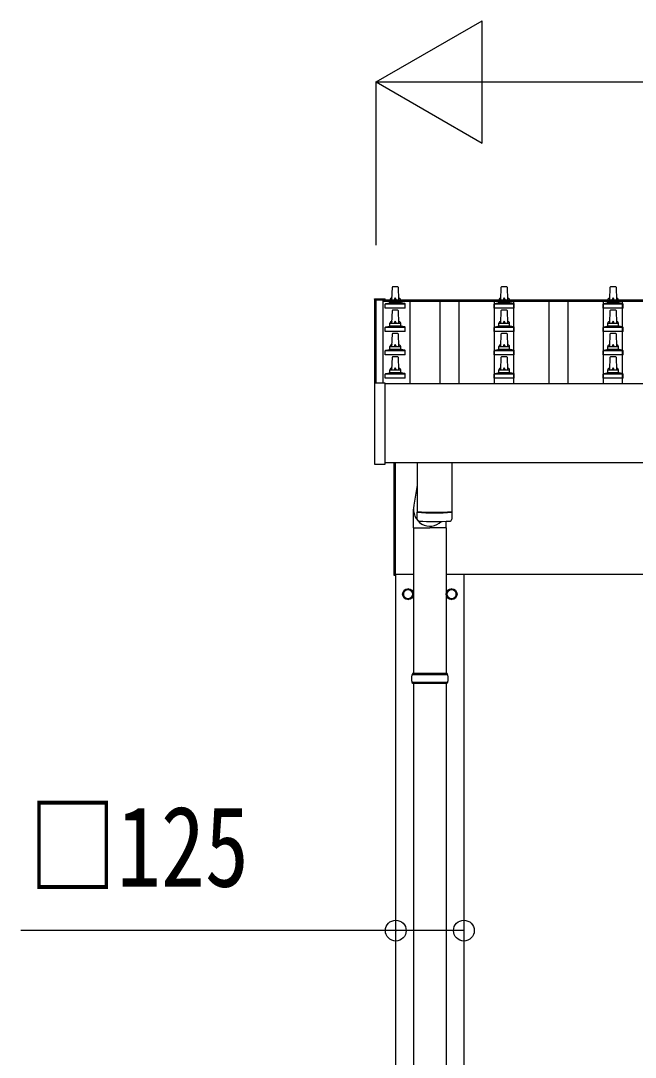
# Model space of a CAD drawing. Units: millimetres, scale not verified. Extents: x -18922 to 18922, y -13365 to 13365.
# Drawn here: x -16588 to -15460, y -4645 to -2741 of the extents above; entities that cross this region are included whole.
import ezdxf
from ezdxf.enums import TextEntityAlignment as Align

# ---------------------------------------------------------------- set-up
doc = ezdxf.new("R2010")
doc.units = ezdxf.units.MM
doc.header["$LTSCALE"] = 50
for name, color, linetype in [('0-5_YKK_13', 4, 'Continuous'), ('0-6_YKK_A1', 4, 'Continuous'), ('0-7_YKK_D', 6, 'Continuous')]:
    doc.layers.add(name, color=color, linetype=linetype)
doc.styles.add('ＭＳ ゴシック', font='')
doc.styles.get('ＭＳ ゴシック').set_extended_font_data('MS Gothic')

msp = doc.modelspace()

# ---------------------------------------------------------------- linework, layer by layer
at = {"layer": '0-5_YKK_13'}
for p, q in [((-15906.91, -3253.95), (-15906.18, -3230.43)), ((-15905.18, -3229.45), (-15896.64, -3229.45)), ((-15895.64, -3230.43), (-15894.91, -3253.95)), ((-15706.91, -3253.95), (-15706.18, -3230.43)), ((-15705.18, -3229.45), (-15696.64, -3229.45)), ((-15695.64, -3230.43), (-15694.91, -3253.95)), ((-15506.91, -3253.95), (-15506.18, -3230.43)), ((-15505.18, -3229.45), (-15496.64, -3229.45)), ((-15495.64, -3230.43), (-15494.91, -3253.95)), ((-15939.21, -3252.46), (-15939.21, -3253.06)), ((-15939.21, -3253.06), (-15939.21, -3407.63)), ((-15938.21, -3251.95), (-15920.21, -3251.95)), ((-15919.21, -3253.06), (-15919.21, -3252.46)), ((-15919.21, -3253.68), (-15919.21, -3253.06)), ((-15910.91, -3258.17), (-15910.91, -3253.95)), ((-15909.91, -3253.95), (-15891.91, -3253.95)), ((-15890.91, -3258.17), (-15890.91, -3253.95)), ((-15710.91, -3258.17), (-15710.91, -3253.95)), ((-15709.91, -3253.95), (-15691.91, -3253.95)), ((-15690.91, -3258.17), (-15690.91, -3253.95)), ((-15510.91, -3258.17), (-15510.91, -3253.95)), ((-15509.91, -3253.95), (-15491.91, -3253.95)), ((-15490.91, -3258.17), (-15490.91, -3253.95)), ((-15919.16, -3269.45), (-15919.16, -3261.74)), ((-15882.66, -3269.45), (-15919.16, -3269.45)), ((-15918.78, -3260.95), (-15883.04, -3260.95)), ((-15918.4, -3260.77), (-15911.68, -3259.14)), ((-15911.29, -3258.95), (-15890.53, -3258.95)), ((-15906.91, -3296.81), (-15906.18, -3273.29)), ((-15905.18, -3272.31), (-15896.64, -3272.31)), ((-15895.64, -3273.29), (-15894.91, -3296.81)), ((-15883.43, -3260.77), (-15890.15, -3259.14)), ((-15882.66, -3269.45), (-15882.66, -3261.74)), ((-15719.16, -3269.45), (-15719.16, -3261.74)), ((-15682.66, -3269.45), (-15719.16, -3269.45)), ((-15718.78, -3260.95), (-15683.04, -3260.95)), ((-15718.4, -3260.77), (-15711.68, -3259.14)), ((-15711.29, -3258.95), (-15690.53, -3258.95)), ((-15706.91, -3296.81), (-15706.18, -3273.29)), ((-15705.18, -3272.31), (-15696.64, -3272.31)), ((-15695.64, -3273.29), (-15694.91, -3296.81)), ((-15683.43, -3260.77), (-15690.15, -3259.14)), ((-15682.66, -3269.45), (-15682.66, -3261.74)), ((-15519.16, -3269.45), (-15519.16, -3261.74)), ((-15482.66, -3269.45), (-15519.16, -3269.45)), ((-15518.78, -3260.95), (-15483.04, -3260.95)), ((-15518.4, -3260.77), (-15511.68, -3259.14)), ((-15511.29, -3258.95), (-15490.53, -3258.95)), ((-15506.91, -3296.81), (-15506.18, -3273.29)), ((-15505.18, -3272.31), (-15496.64, -3272.31)), ((-15495.64, -3273.29), (-15494.91, -3296.81)), ((-15483.43, -3260.77), (-15490.15, -3259.14)), ((-15482.66, -3269.45), (-15482.66, -3261.74)), ((-15919.16, -3312.31), (-15919.16, -3304.6)), ((-15882.66, -3312.31), (-15919.16, -3312.31)), ((-15918.78, -3303.81), (-15883.04, -3303.81)), ((-15918.4, -3303.63), (-15911.68, -3302)), ((-15911.29, -3301.81), (-15890.53, -3301.81)), ((-15910.91, -3301.02), (-15910.91, -3296.81)), ((-15909.91, -3296.81), (-15891.91, -3296.81)), ((-15890.91, -3301.02), (-15890.91, -3296.81)), ((-15883.43, -3303.63), (-15890.15, -3302)), ((-15882.66, -3312.31), (-15882.66, -3304.6)), ((-15719.16, -3312.31), (-15719.16, -3304.6)), ((-15682.66, -3312.31), (-15719.16, -3312.31)), ((-15718.78, -3303.81), (-15683.04, -3303.81)), ((-15718.4, -3303.63), (-15711.68, -3302)), ((-15711.29, -3301.81), (-15690.53, -3301.81)), ((-15710.91, -3301.02), (-15710.91, -3296.81)), ((-15709.91, -3296.81), (-15691.91, -3296.81)), ((-15690.91, -3301.02), (-15690.91, -3296.81)), ((-15683.43, -3303.63), (-15690.15, -3302)), ((-15682.66, -3312.31), (-15682.66, -3304.6)), ((-15519.16, -3312.31), (-15519.16, -3304.6)), ((-15482.66, -3312.31), (-15519.16, -3312.31)), ((-15518.78, -3303.81), (-15483.04, -3303.81)), ((-15518.4, -3303.63), (-15511.68, -3302)), ((-15511.29, -3301.81), (-15490.53, -3301.81)), ((-15510.91, -3301.02), (-15510.91, -3296.81)), ((-15509.91, -3296.81), (-15491.91, -3296.81)), ((-15490.91, -3301.02), (-15490.91, -3296.81)), ((-15483.43, -3303.63), (-15490.15, -3302)), ((-15482.66, -3312.31), (-15482.66, -3304.6)), ((-15906.91, -3339.67), (-15906.18, -3316.14)), ((-15905.18, -3315.17), (-15896.64, -3315.17)), ((-15895.64, -3316.14), (-15894.91, -3339.67)), ((-15706.91, -3339.67), (-15706.18, -3316.14)), ((-15705.18, -3315.17), (-15696.64, -3315.17)), ((-15695.64, -3316.14), (-15694.91, -3339.67)), ((-15506.91, -3339.67), (-15506.18, -3316.14)), ((-15505.18, -3315.17), (-15496.64, -3315.17)), ((-15495.64, -3316.14), (-15494.91, -3339.67)), ((-15919.16, -3355.17), (-15919.16, -3347.45)), ((-15918.78, -3346.67), (-15883.04, -3346.67)), ((-15918.4, -3346.48), (-15911.68, -3344.85)), ((-15911.29, -3344.67), (-15890.53, -3344.67)), ((-15910.91, -3343.88), (-15910.91, -3339.67)), ((-15909.91, -3339.67), (-15891.91, -3339.67)), ((-15890.91, -3343.88), (-15890.91, -3339.67)), ((-15883.43, -3346.48), (-15890.15, -3344.85)), ((-15882.66, -3355.17), (-15882.66, -3347.45)), ((-15719.16, -3355.17), (-15719.16, -3347.45)), ((-15718.78, -3346.67), (-15683.04, -3346.67)), ((-15718.4, -3346.48), (-15711.68, -3344.85)), ((-15711.29, -3344.67), (-15690.53, -3344.67)), ((-15710.91, -3343.88), (-15710.91, -3339.67)), ((-15709.91, -3339.67), (-15691.91, -3339.67)), ((-15690.91, -3343.88), (-15690.91, -3339.67)), ((-15683.43, -3346.48), (-15690.15, -3344.85)), ((-15682.66, -3355.17), (-15682.66, -3347.45)), ((-15519.16, -3355.17), (-15519.16, -3347.45)), ((-15518.78, -3346.67), (-15483.04, -3346.67)), ((-15518.4, -3346.48), (-15511.68, -3344.85)), ((-15511.29, -3344.67), (-15490.53, -3344.67)), ((-15510.91, -3343.88), (-15510.91, -3339.67)), ((-15509.91, -3339.67), (-15491.91, -3339.67)), ((-15490.91, -3343.88), (-15490.91, -3339.67)), ((-15483.43, -3346.48), (-15490.15, -3344.85)), ((-15482.66, -3355.17), (-15482.66, -3347.45)), ((-15882.66, -3355.17), (-15919.16, -3355.17)), ((-15906.91, -3382.52), (-15906.18, -3359)), ((-15905.18, -3358.02), (-15896.64, -3358.02)), ((-15895.64, -3359), (-15894.91, -3382.52)), ((-15682.66, -3355.17), (-15719.16, -3355.17)), ((-15706.91, -3382.52), (-15706.18, -3359)), ((-15705.18, -3358.02), (-15696.64, -3358.02)), ((-15695.64, -3359), (-15694.91, -3382.52)), ((-15482.66, -3355.17), (-15519.16, -3355.17)), ((-15506.91, -3382.52), (-15506.18, -3359)), ((-15505.18, -3358.02), (-15496.64, -3358.02)), ((-15495.64, -3359), (-15494.91, -3382.52)), ((-15918.4, -3389.34), (-15911.68, -3387.71)), ((-15911.29, -3387.52), (-15890.53, -3387.52)), ((-15910.91, -3386.74), (-15910.91, -3382.52)), ((-15909.91, -3382.52), (-15891.91, -3382.52)), ((-15890.91, -3386.74), (-15890.91, -3382.52)), ((-15883.43, -3389.34), (-15890.15, -3387.71)), ((-15718.4, -3389.34), (-15711.68, -3387.71)), ((-15711.29, -3387.52), (-15690.53, -3387.52)), ((-15710.91, -3386.74), (-15710.91, -3382.52)), ((-15709.91, -3382.52), (-15691.91, -3382.52)), ((-15690.91, -3386.74), (-15690.91, -3382.52)), ((-15683.43, -3389.34), (-15690.15, -3387.71)), ((-15518.4, -3389.34), (-15511.68, -3387.71)), ((-15511.29, -3387.52), (-15490.53, -3387.52)), ((-15510.91, -3386.74), (-15510.91, -3382.52)), ((-15509.91, -3382.52), (-15491.91, -3382.52)), ((-15490.91, -3386.74), (-15490.91, -3382.52)), ((-15483.43, -3389.34), (-15490.15, -3387.71)), ((-15939.21, -3407.52), (-15939.21, -3555.52)), ((-15938.21, -3407.02), (-15938.71, -3407.02)), ((-15920.21, -3407.02), (-15938.21, -3407.02)), ((-15919.71, -3407.02), (-15920.21, -3407.02)), ((-15919.21, -3555.52), (-15919.21, -3407.52)), ((-15919.16, -3398.02), (-15919.16, -3390.31)), ((-15882.66, -3398.02), (-15919.16, -3398.02)), ((-15918.78, -3389.52), (-15883.04, -3389.52)), ((-15882.66, -3398.02), (-15882.66, -3390.31)), ((-15719.16, -3398.02), (-15719.16, -3390.31)), ((-15682.66, -3398.02), (-15719.16, -3398.02)), ((-15718.78, -3389.52), (-15683.04, -3389.52)), ((-15682.66, -3398.02), (-15682.66, -3390.31)), ((-15519.16, -3398.02), (-15519.16, -3390.31)), ((-15482.66, -3398.02), (-15519.16, -3398.02)), ((-15518.78, -3389.52), (-15483.04, -3389.52)), ((-15482.66, -3398.02), (-15482.66, -3390.31)), ((-15938.71, -3556.02), (-15919.71, -3556.02)), ((-15902.91, -3760), (-15902.91, -3553.42)), ((-15900.91, -3553.42), (-15900.91, -3760)), ((-15860.91, -3553.42), (-15860.91, -3643.05)), ((-15796.91, -3553.42), (-15796.91, -3643.05)), ((-15860.91, -3594.54), (-15866.72, -3631.17)), ((-15867.56, -3672.84), (-15867.56, -3638.17)), ((-15860.71, -3657.03), (-15860.94, -3644.05)), ((-15856.44, -3643.33), (-15856.42, -3644.33)), ((-15801.39, -3643.33), (-15801.4, -3644.33)), ((-15796.88, -3644.05), (-15797.11, -3657.03)), ((-15867.56, -3672.84), (-15837.41, -3672.84)), ((-15867.41, -3672.84), (-15867.41, -3940.51)), ((-15807.26, -3672.84), (-15837.41, -3672.84)), ((-15807.41, -3672.84), (-15807.41, -3940.51)), ((-15807.26, -3672.84), (-15807.26, -3660.55)), ((-15900.91, -3760), (-15902.91, -3760)), ((-15868.81, -3794.25), (-15868.91, -3794.25)), ((-15868.81, -3794.75), (-15868.91, -3794.75)), ((-15788.81, -3794.25), (-15788.91, -3794.25)), ((-15788.81, -3794.75), (-15788.91, -3794.75)), ((-15805.41, -3940.51), (-15869.41, -3940.51)), ((-15869.41, -3940.51), (-15869.41, -3942.51)), ((-15805.41, -3940.51), (-15805.41, -3942.51)), ((-15804.41, -3942.51), (-15870.41, -3942.51)), ((-15804.41, -3956.51), (-15870.41, -3956.51)), ((-15869.41, -3958.51), (-15869.41, -3956.51)), ((-15805.41, -3958.51), (-15869.41, -3958.51)), ((-15867.41, -3958.51), (-15867.41, -4926)), ((-15807.41, -3958.51), (-15807.41, -4926)), ((-15805.41, -3958.51), (-15805.41, -3956.51))]:
    msp.add_line(p, q, dxfattribs=at)
for points in [[(-15939.21, -3252.46), (-15939.18, -3252.27), (-15939.1, -3252.15), (-15939.01, -3252.06), (-15938.93, -3252.01), (-15938.85, -3251.98), (-15938.8, -3251.97), (-15938.76, -3251.96), (-15938.72, -3251.96), (-15938.53, -3251.95), (-15938.35, -3251.95), (-15938.21, -3251.95)], [(-15920.21, -3251.95), (-15920.02, -3251.95), (-15919.85, -3251.95), (-15919.71, -3251.96), (-15919.64, -3251.97), (-15919.58, -3251.98), (-15919.49, -3252.02), (-15919.36, -3252.11), (-15919.27, -3252.24), (-15919.26, -3252.26)]]:
    msp.add_lwpolyline(points, dxfattribs=at)
for points in [[(-15877.41, -3784.68), (-15885.91, -3789.59), (-15885.91, -3799.41), (-15877.41, -3804.31), (-15868.91, -3799.41), (-15868.91, -3789.59)], [(-15797.41, -3784.68), (-15805.91, -3789.59), (-15805.91, -3799.41), (-15797.41, -3804.31), (-15788.91, -3799.41), (-15788.91, -3789.59)]]:
    msp.add_lwpolyline(points, close=True, dxfattribs=at)
for centre, radius in [((-15877.41, -3794.5), 10), ((-15877.41, -3794.5), 8.5), ((-15797.41, -3794.5), 10), ((-15797.41, -3794.5), 8.5)]:
    msp.add_circle(centre, radius, dxfattribs=at)
for centre, radius, start, end in [((-15905.18, -3230.45), 1, 90, 178.60509), ((-15896.64, -3230.45), 1, 1.39491, 90), ((-15705.18, -3230.45), 1, 90, 178.60509), ((-15696.64, -3230.45), 1, 1.39491, 90), ((-15505.18, -3230.45), 1, 90, 178.60509), ((-15496.64, -3230.45), 1, 1.39491, 90), ((-15919.71, -3252.46), 0.499, 0.00068, 23.5008), ((-15906.83, -3254.59), 4.13, 90, 171.17633), ((-15909.91, -3254.95), 1, 90, 180), ((-15897.58, -3253.95), 4.83, 133.60282, 180), ((-15904.24, -3253.95), 4.83, 0, 46.39718), ((-15895, -3254.59), 4.13, 8.82367, 90), ((-15891.91, -3254.95), 1, 0, 90), ((-15706.83, -3254.59), 4.13, 90, 171.17633), ((-15709.91, -3254.95), 1, 90, 180), ((-15697.58, -3253.95), 4.83, 133.60282, 180), ((-15704.24, -3253.95), 4.83, 0, 46.39718), ((-15695, -3254.59), 4.13, 8.82367, 90), ((-15691.91, -3254.95), 1, 0, 90), ((-15506.83, -3254.59), 4.13, 90, 171.17633), ((-15509.91, -3254.95), 1, 90, 180), ((-15497.58, -3253.95), 4.83, 133.60282, 180), ((-15504.24, -3253.95), 4.83, 0, 46.39718), ((-15495, -3254.59), 4.13, 8.82367, 90), ((-15491.91, -3254.95), 1, 0, 90), ((-15918.16, -3261.74), 1, 103.62699, 180), ((-15911.91, -3258.17), 1, 283.62699, 0), ((-15905.18, -3273.31), 1, 90, 178.60509), ((-15896.64, -3273.31), 1, 1.39491, 90), ((-15889.91, -3258.17), 1, 180, 256.37301), ((-15883.66, -3261.74), 1, 0, 76.37301), ((-15718.16, -3261.74), 1, 103.62699, 180), ((-15711.91, -3258.17), 1, 283.62699, 0), ((-15705.18, -3273.31), 1, 90, 178.60509), ((-15696.64, -3273.31), 1, 1.39491, 90), ((-15689.91, -3258.17), 1, 180, 256.37301), ((-15683.66, -3261.74), 1, 0, 76.37301), ((-15518.16, -3261.74), 1, 103.62699, 180), ((-15511.91, -3258.17), 1, 283.62699, 0), ((-15505.18, -3273.31), 1, 90, 178.60509), ((-15496.64, -3273.31), 1, 1.39491, 90), ((-15489.91, -3258.17), 1, 180, 256.37301), ((-15483.66, -3261.74), 1, 0, 76.37301), ((-15906.83, -3297.44), 4.13, 90, 171.17633), ((-15897.58, -3296.81), 4.83, 133.60282, 180), ((-15904.24, -3296.81), 4.83, 0, 46.39718), ((-15895, -3297.44), 4.13, 8.82367, 90), ((-15706.83, -3297.44), 4.13, 90, 171.17633), ((-15697.58, -3296.81), 4.83, 133.60282, 180), ((-15704.24, -3296.81), 4.83, 0, 46.39718), ((-15695, -3297.44), 4.13, 8.82367, 90), ((-15506.83, -3297.44), 4.13, 90, 171.17633), ((-15497.58, -3296.81), 4.83, 133.60282, 180), ((-15504.24, -3296.81), 4.83, 0, 46.39718), ((-15495, -3297.44), 4.13, 8.82367, 90), ((-15918.16, -3304.6), 1, 103.62699, 180), ((-15911.91, -3301.02), 1, 283.62699, 0), ((-15909.91, -3297.81), 1, 90, 180), ((-15891.91, -3297.81), 1, 0, 90), ((-15889.91, -3301.02), 1, 180, 256.37301), ((-15883.66, -3304.6), 1, 0, 76.37301), ((-15718.16, -3304.6), 1, 103.62699, 180), ((-15711.91, -3301.02), 1, 283.62699, 0), ((-15709.91, -3297.81), 1, 90, 180), ((-15691.91, -3297.81), 1, 0, 90), ((-15689.91, -3301.02), 1, 180, 256.37301), ((-15683.66, -3304.6), 1, 0, 76.37301), ((-15518.16, -3304.6), 1, 103.62699, 180), ((-15511.91, -3301.02), 1, 283.62699, 0), ((-15509.91, -3297.81), 1, 90, 180), ((-15491.91, -3297.81), 1, 0, 90), ((-15489.91, -3301.02), 1, 180, 256.37301), ((-15483.66, -3304.6), 1, 0, 76.37301), ((-15905.18, -3316.17), 1, 90, 178.60509), ((-15896.64, -3316.17), 1, 1.39491, 90), ((-15705.18, -3316.17), 1, 90, 178.60509), ((-15696.64, -3316.17), 1, 1.39491, 90), ((-15505.18, -3316.17), 1, 90, 178.60509), ((-15496.64, -3316.17), 1, 1.39491, 90), ((-15918.16, -3347.45), 1, 103.62699, 180), ((-15911.91, -3343.88), 1, 283.62699, 0), ((-15906.83, -3340.3), 4.13, 90, 171.17633), ((-15909.91, -3340.67), 1, 90, 180), ((-15897.58, -3339.67), 4.83, 133.60282, 180), ((-15904.24, -3339.67), 4.83, 0, 46.39718), ((-15895, -3340.3), 4.13, 8.82367, 90), ((-15891.91, -3340.67), 1, 0, 90), ((-15889.91, -3343.88), 1, 180, 256.37301), ((-15883.66, -3347.45), 1, 0, 76.37301), ((-15718.16, -3347.45), 1, 103.62699, 180), ((-15711.91, -3343.88), 1, 283.62699, 0), ((-15706.83, -3340.3), 4.13, 90, 171.17633), ((-15709.91, -3340.67), 1, 90, 180), ((-15697.58, -3339.67), 4.83, 133.60282, 180), ((-15704.24, -3339.67), 4.83, 0, 46.39718), ((-15695, -3340.3), 4.13, 8.82367, 90), ((-15691.91, -3340.67), 1, 0, 90), ((-15689.91, -3343.88), 1, 180, 256.37301), ((-15683.66, -3347.45), 1, 0, 76.37301), ((-15518.16, -3347.45), 1, 103.62699, 180), ((-15511.91, -3343.88), 1, 283.62699, 0), ((-15506.83, -3340.3), 4.13, 90, 171.17633), ((-15509.91, -3340.67), 1, 90, 180), ((-15497.58, -3339.67), 4.83, 133.60282, 180), ((-15504.24, -3339.67), 4.83, 0, 46.39718), ((-15495, -3340.3), 4.13, 8.82367, 90), ((-15491.91, -3340.67), 1, 0, 90), ((-15489.91, -3343.88), 1, 180, 256.37301), ((-15483.66, -3347.45), 1, 0, 76.37301), ((-15905.18, -3359.02), 1, 90, 178.60509), ((-15896.64, -3359.02), 1, 1.39491, 90), ((-15705.18, -3359.02), 1, 90, 178.60509), ((-15696.64, -3359.02), 1, 1.39491, 90), ((-15505.18, -3359.02), 1, 90, 178.60509), ((-15496.64, -3359.02), 1, 1.39491, 90), ((-15911.91, -3386.74), 1, 283.62699, 0), ((-15906.83, -3383.16), 4.13, 90, 171.17633), ((-15909.91, -3383.52), 1, 90, 180), ((-15897.58, -3382.52), 4.83, 133.60282, 180), ((-15904.24, -3382.52), 4.83, 0, 46.39718), ((-15895, -3383.16), 4.13, 8.82367, 90), ((-15891.91, -3383.52), 1, 0, 90), ((-15889.91, -3386.74), 1, 180, 256.37301), ((-15711.91, -3386.74), 1, 283.62699, 0), ((-15706.83, -3383.16), 4.13, 90, 171.17633), ((-15709.91, -3383.52), 1, 90, 180), ((-15697.58, -3382.52), 4.83, 133.60282, 180), ((-15704.24, -3382.52), 4.83, 0, 46.39718), ((-15695, -3383.16), 4.13, 8.82367, 90), ((-15691.91, -3383.52), 1, 0, 90), ((-15689.91, -3386.74), 1, 180, 256.37301), ((-15511.91, -3386.74), 1, 283.62699, 0), ((-15506.83, -3383.16), 4.13, 90, 171.17633), ((-15509.91, -3383.52), 1, 90, 180), ((-15497.58, -3382.52), 4.83, 133.60282, 180), ((-15504.24, -3382.52), 4.83, 0, 46.39718), ((-15495, -3383.16), 4.13, 8.82367, 90), ((-15491.91, -3383.52), 1, 0, 90), ((-15489.91, -3386.74), 1, 180, 256.37301), ((-15938.71, -3407.52), 0.5, 90, 180), ((-15919.71, -3407.52), 0.5, 0, 90), ((-15918.16, -3390.31), 1, 103.62699, 180), ((-15883.66, -3390.31), 1, 0, 76.37301), ((-15718.16, -3390.31), 1, 103.62699, 180), ((-15683.66, -3390.31), 1, 0, 76.37301), ((-15518.16, -3390.31), 1, 103.62699, 180), ((-15483.66, -3390.31), 1, 0, 76.37301), ((-15938.71, -3555.52), 0.5, 180, 270), ((-15919.71, -3555.52), 0.5, 270, 0), ((-15828.91, -3163.32), 480.8, 266.18381, 273.81619), ((-15828.91, -3164.32), 480.8, 266.18381, 273.81619), ((-15857.29, -3656.8), 3.43, 183.91307, 262.91645), ((-15828.92, -3141.33), 519.67, 266.82357, 273.17802), ((-15800.53, -3656.8), 3.43, 277.00994, 356.09787), ((-15877.41, -3794.5), 8.6, 111.25399, 128.74601), ((-15877.41, -3794.5), 8.6, 51.25399, 68.74601), ((-15797.41, -3794.5), 8.6, 111.25399, 128.74601), ((-15797.41, -3794.5), 8.6, 51.25399, 68.74601), ((-15877.41, -3794.5), 8.6, 171.25399, 188.74601), ((-15877.41, -3794.5), 8.6, 231.25399, 248.74601), ((-15877.41, -3794.5), 8.6, 291.25399, 308.74601), ((-15877.41, -3794.5), 8.6, 1.66581, 8.74601), ((-15877.41, -3794.5), 8.6, 351.25399, 358.33419), ((-15797.41, -3794.5), 8.6, 171.25399, 188.74601), ((-15797.41, -3794.5), 8.6, 231.25399, 248.74601), ((-15797.41, -3794.5), 8.6, 291.25399, 308.74601), ((-15797.41, -3794.5), 8.6, 1.66581, 8.74601), ((-15797.41, -3794.5), 8.6, 351.25399, 358.33419), ((-15821.66, -3949.51), 49.25, 171.82876, 180.00002), ((-15821.66, -3949.51), 49.25, 180.00002, 188.17127), ((-15853.16, -3949.51), 49.25, 359.99998, 8.17124), ((-15853.16, -3949.51), 49.25, 351.82873, 359.99998)]:
    msp.add_arc(centre, radius, start, end, dxfattribs=at)
msp.add_ellipse((-15837.41, -3638.17), major_axis=(0, -31.56), ratio=0.952301, start_param=4.4887068, end_param=7.0523166, dxfattribs=at)
at = {"layer": '0-6_YKK_A1'}
for p, q in [((-15935.91, -3254.09), (-15923.91, -3254.09)), ((-15935.91, -3406.53), (-15935.91, -3254.09)), ((-15923.91, -3253.68), (-10477.91, -3253.68)), ((-15923.91, -3253.68), (-15923.91, -3256.19)), ((-15923.91, -3254.09), (-15923.91, -3407.02)), ((-15923.91, -3256.19), (-10477.91, -3256.19)), ((-15874.41, -3256.19), (-15874.41, -3407.76)), ((-15818.41, -3407.76), (-15818.41, -3256.19)), ((-15783.41, -3407.76), (-15783.41, -3256.19)), ((-15718.41, -3407.76), (-15718.41, -3256.19)), ((-15683.41, -3407.76), (-15683.41, -3256.19)), ((-15618.41, -3407.76), (-15618.41, -3256.19)), ((-15583.41, -3407.76), (-15583.41, -3256.19)), ((-15518.41, -3407.76), (-15518.41, -3256.19)), ((-15483.41, -3407.76), (-15483.41, -3256.19)), ((-15919.21, -3407.76), (-10482.61, -3407.76)), ((-10482.61, -3553.42), (-15919.21, -3553.42)), ((-15900.91, -3757.5), (-15867.41, -3757.5)), ((-15899.91, -6557.5), (-15899.91, -3757.5)), ((-15807.41, -3757.5), (-10594.41, -3757.5)), ((-15774.91, -3757.5), (-15774.91, -6557.5))]:
    msp.add_line(p, q, dxfattribs=at)
at = {"layer": '0-7_YKK_D'}
for p, q in [((-15935.91, -2853.68), (-15741.06, -2741.18)), ((-15741.06, -2966.18), (-15741.06, -2741.18)), ((-15935.91, -3153.68), (-15935.91, -2852.68)), ((-15935.91, -2853.68), (-15741.06, -2966.18)), ((-15935.91, -2853.68), (-15546.2, -2853.68)), ((-15710.91, -2853.68), (-10690.91, -2853.68)), ((-15899.91, -4412.5), (-15899.91, -4413.5))]:
    msp.add_line(p, q, dxfattribs=at)
msp.add_lwpolyline([(-15774.91, -4412.5), (-15899.91, -4412.5), (-16588.41, -4412.5)], dxfattribs=at)
for centre in [(-15899.91, -4412.5), (-15774.91, -4412.5)]:
    msp.add_circle(centre, 19.12, dxfattribs=at)

# ---------------------------------------------------------------- texts
at = {"layer": '0-7_YKK_D', "style": 'ＭＳ ゴシック', "width": 0.8}
msp.add_text('□125', height=148.5, dxfattribs=at).set_placement((-16574.01, -4376.5), align=Align.BOTTOM_LEFT)

doc.saveas('drawing.dxf')
